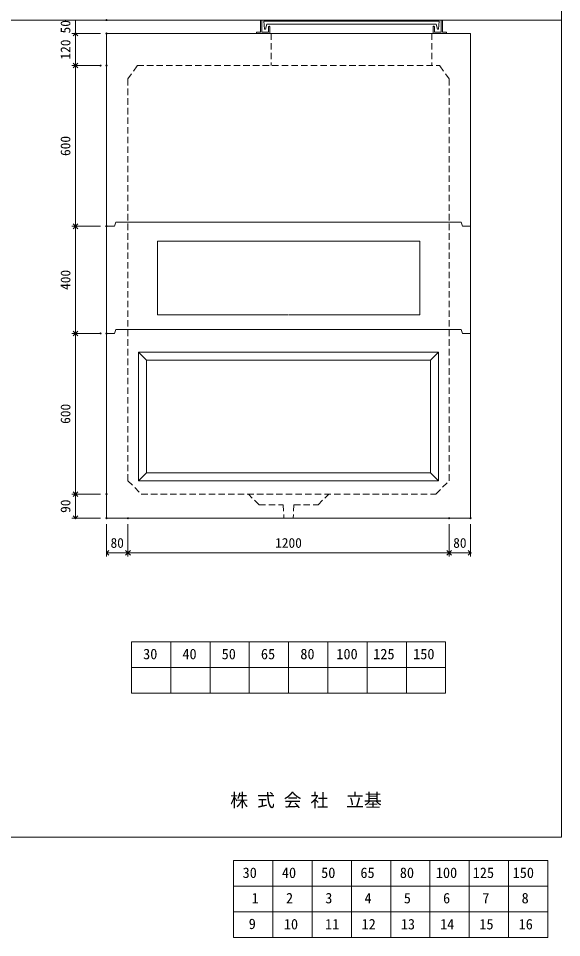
# Model space of a CAD drawing. Units: millimetres, scale not verified. Extents: x -6420 to 6420, y -3038 to 3038.
# Drawn here: x 4391 to 6420, y -3038 to 394 of the extents above; entities that cross this region are included whole.
import ezdxf
from ezdxf.enums import TextEntityAlignment as Align

# ---------------------------------------------------------------- set-up
doc = ezdxf.new("R2010")
doc.units = ezdxf.units.MM
doc.header["$LTSCALE"] = 20
doc.header["$PDMODE"] = 32
doc.header["$PDSIZE"] = 4
doc.linetypes.add('DASHED1', pattern=[1.8, 1.2, -0.6])
doc.linetypes.add('USER2', pattern=[50.8, 31.75, -6.35, 6.35, -6.35])
doc.layers.add('0-1_Defpoints', color=7, linetype='Continuous')
for name, color, linetype, lineweight in [('0-2_waku', 7, 'Continuous', 18), ('0-3_gaikei', 7, 'Continuous', 18), ('0-4_kakure', 7, 'DASHED1', 5), ('0-5_sunpou', 7, 'Continuous', 5), ('0-8_uchigawa', 6, 'Continuous', 18), ('0-A_futa', 3, 'Continuous', 18), ('0-B_GL', 4, 'Continuous', 18), ('0-D_文字１', 7, 'Continuous', 18), ('1-2_uchigawa2', 6, 'USER2', 18), ('1-4_文字２', 7, 'Continuous', 5)]:
    doc.layers.add(name, color=color, linetype=linetype, lineweight=lineweight)
doc.styles.add('ＭＳ ゴシック', font='')
doc.styles.get('ＭＳ ゴシック').set_extended_font_data('MS Gothic')

# ---------------------------------------------------------------- blocks, each defined once
blk = doc.blocks.new('_Open90')
at = {"layer": '0-5_sunpou'}
blk.add_line((0, 0), (-1, 0), dxfattribs=at)
blk.add_lwpolyline([(-0.5, 0.5), (0, 0), (-0.5, -0.5)], dxfattribs=at)
blk = doc.blocks.new('D68')
at = {"layer": '0-1_Defpoints'}
for p in [(7303.24, 1806.83), (7187.22, 1206.83), (7303.24, 1206.83)]:
    blk.add_point(p, dxfattribs=at)
at = {"layer": '0-5_sunpou'}
for p, q in [((7281.24, 1806.83), (7174.22, 1806.83)), ((7187.22, 1788.83), (7187.22, 1224.83)), ((7281.24, 1206.83), (7174.22, 1206.83))]:
    blk.add_line(p, q, dxfattribs=at)
at = {"layer": '0-5_sunpou', "xscale": 18, "yscale": 18}
for p, rotation in [((7187.22, 1806.83), 90), ((7187.22, 1206.83), 270)]:
    blk.add_blockref('_Open90', p, dxfattribs=dict(at, rotation=rotation))
at = {"layer": '0-5_sunpou', "style": 'ＭＳ ゴシック'}
blk.add_text('600', height=36.66, rotation=90, dxfattribs=at).set_placement((7179.22, 1469.33), align=Align.BOTTOM_LEFT)
blk = doc.blocks.new('D69')
at = {"layer": '0-1_Defpoints'}
for p in [(7303.24, 1206.83), (7187.22, 1116.83), (7303.24, 1116.83)]:
    blk.add_point(p, dxfattribs=at)
at = {"layer": '0-5_sunpou'}
for p, q in [((7281.24, 1206.83), (7174.22, 1206.83)), ((7187.22, 1188.83), (7187.22, 1134.83)), ((7281.24, 1116.83), (7174.22, 1116.83))]:
    blk.add_line(p, q, dxfattribs=at)
at = {"layer": '0-5_sunpou', "xscale": 18, "yscale": 18}
for p, rotation in [((7187.22, 1206.83), 90), ((7187.22, 1116.83), 270)]:
    blk.add_blockref('_Open90', p, dxfattribs=dict(at, rotation=rotation))
at = {"layer": '0-5_sunpou', "style": 'ＭＳ ゴシック'}
blk.add_text('90', height=36.66, rotation=90, dxfattribs=at).set_placement((7179.22, 1136.83), align=Align.BOTTOM_LEFT)
blk = doc.blocks.new('D70')
at = {"layer": '0-1_Defpoints'}
for p in [(7303.24, 1116.83), (7383.24, 1116.83), (7383.24, 987.51)]:
    blk.add_point(p, dxfattribs=at)
at = {"layer": '0-5_sunpou'}
for p, q in [((7303.24, 1094.83), (7303.24, 974.51)), ((7383.24, 1094.83), (7383.24, 974.51)), ((7321.24, 987.51), (7365.24, 987.51))]:
    blk.add_line(p, q, dxfattribs=at)
at = {"layer": '0-5_sunpou', "xscale": 18, "yscale": 18, "rotation": 180}
blk.add_blockref('_Open90', (7303.24, 987.51), dxfattribs=at)
at = {"layer": '0-5_sunpou', "xscale": 18, "yscale": 18}
blk.add_blockref('_Open90', (7383.24, 987.51), dxfattribs=at)
at = {"layer": '0-5_sunpou', "style": 'ＭＳ ゴシック'}
blk.add_text('80', height=36.66, dxfattribs=at).set_placement((7318.24, 995.51), align=Align.BOTTOM_LEFT)
blk = doc.blocks.new('D71')
at = {"layer": '0-1_Defpoints'}
for p in [(7383.24, 1116.83), (8583.24, 1116.83), (8583.24, 987.51)]:
    blk.add_point(p, dxfattribs=at)
at = {"layer": '0-5_sunpou'}
for p, q in [((7383.24, 1094.83), (7383.24, 974.51)), ((8583.24, 1094.83), (8583.24, 974.51)), ((7401.24, 987.51), (8565.24, 987.51))]:
    blk.add_line(p, q, dxfattribs=at)
at = {"layer": '0-5_sunpou', "xscale": 18, "yscale": 18, "rotation": 180}
blk.add_blockref('_Open90', (7383.24, 987.51), dxfattribs=at)
at = {"layer": '0-5_sunpou', "xscale": 18, "yscale": 18}
blk.add_blockref('_Open90', (8583.24, 987.51), dxfattribs=at)
at = {"layer": '0-5_sunpou', "style": 'ＭＳ ゴシック'}
blk.add_text('1200', height=36.66, dxfattribs=at).set_placement((7933.24, 995.51), align=Align.BOTTOM_LEFT)
blk = doc.blocks.new('D72')
at = {"layer": '0-1_Defpoints'}
for p in [(8583.24, 1116.83), (8663.24, 1116.83), (8663.24, 987.51)]:
    blk.add_point(p, dxfattribs=at)
at = {"layer": '0-5_sunpou'}
for p, q in [((8583.24, 1094.83), (8583.24, 974.51)), ((8663.24, 1094.83), (8663.24, 974.51)), ((8601.24, 987.51), (8645.24, 987.51))]:
    blk.add_line(p, q, dxfattribs=at)
at = {"layer": '0-5_sunpou', "xscale": 18, "yscale": 18, "rotation": 180}
blk.add_blockref('_Open90', (8583.24, 987.51), dxfattribs=at)
at = {"layer": '0-5_sunpou', "xscale": 18, "yscale": 18}
blk.add_blockref('_Open90', (8663.24, 987.51), dxfattribs=at)
at = {"layer": '0-5_sunpou', "style": 'ＭＳ ゴシック'}
blk.add_text('80', height=36.66, dxfattribs=at).set_placement((8598.24, 995.51), align=Align.BOTTOM_LEFT)
blk = doc.blocks.new('D73')
at = {"layer": '0-1_Defpoints'}
for p in [(7303.24, 2926.83), (7187.22, 2806.83), (7303.24, 2806.83)]:
    blk.add_point(p, dxfattribs=at)
at = {"layer": '0-5_sunpou'}
for p, q in [((7281.24, 2926.83), (7174.22, 2926.83)), ((7187.22, 2908.83), (7187.22, 2824.83)), ((7281.24, 2806.83), (7174.22, 2806.83))]:
    blk.add_line(p, q, dxfattribs=at)
at = {"layer": '0-5_sunpou', "xscale": 18, "yscale": 18}
for p, rotation in [((7187.22, 2926.83), 90), ((7187.22, 2806.83), 270)]:
    blk.add_blockref('_Open90', p, dxfattribs=dict(at, rotation=rotation))
at = {"layer": '0-5_sunpou', "style": 'ＭＳ ゴシック'}
blk.add_text('120', height=36.66, rotation=90, dxfattribs=at).set_placement((7179.22, 2829.33), align=Align.BOTTOM_LEFT)
blk = doc.blocks.new('D74')
at = {"layer": '0-1_Defpoints'}
for p in [(7281.24, 2806.83), (7187.22, 2206.83), (7303.24, 2206.83)]:
    blk.add_point(p, dxfattribs=at)
at = {"layer": '0-5_sunpou'}
for p, q in [((7259.24, 2806.83), (7174.22, 2806.83)), ((7187.22, 2788.83), (7187.22, 2224.83)), ((7281.24, 2206.83), (7174.22, 2206.83))]:
    blk.add_line(p, q, dxfattribs=at)
at = {"layer": '0-5_sunpou', "xscale": 18, "yscale": 18}
for p, rotation in [((7187.22, 2806.83), 90), ((7187.22, 2206.83), 270)]:
    blk.add_blockref('_Open90', p, dxfattribs=dict(at, rotation=rotation))
at = {"layer": '0-5_sunpou', "style": 'ＭＳ ゴシック'}
blk.add_text('600', height=36.66, rotation=90, dxfattribs=at).set_placement((7179.22, 2469.33), align=Align.BOTTOM_LEFT)
blk = doc.blocks.new('D75')
at = {"layer": '0-1_Defpoints'}
for p in [(7303.24, 2206.83), (7187.22, 1806.83), (7281.24, 1806.83)]:
    blk.add_point(p, dxfattribs=at)
at = {"layer": '0-5_sunpou'}
for p, q in [((7281.24, 2206.83), (7174.22, 2206.83)), ((7187.22, 2188.83), (7187.22, 1824.83)), ((7259.24, 1806.83), (7174.22, 1806.83))]:
    blk.add_line(p, q, dxfattribs=at)
at = {"layer": '0-5_sunpou', "xscale": 18, "yscale": 18}
for p, rotation in [((7187.22, 2206.83), 90), ((7187.22, 1806.83), 270)]:
    blk.add_blockref('_Open90', p, dxfattribs=dict(at, rotation=rotation))
at = {"layer": '0-5_sunpou', "style": 'ＭＳ ゴシック'}
blk.add_text('400', height=36.66, rotation=90, dxfattribs=at).set_placement((7179.22, 1969.33), align=Align.BOTTOM_LEFT)
blk = doc.blocks.new('D76')
at = {"layer": '0-1_Defpoints'}
for p in [(7303.24, 2976.83), (7187.22, 2926.83), (7303.24, 2926.83)]:
    blk.add_point(p, dxfattribs=at)
at = {"layer": '0-5_sunpou'}
for p, q in [((7281.24, 2976.83), (7174.22, 2976.83)), ((7187.22, 2976.83), (7187.22, 2926.83)), ((7281.24, 2926.83), (7174.22, 2926.83))]:
    blk.add_line(p, q, dxfattribs=at)
at = {"layer": '0-5_sunpou', "style": 'ＭＳ ゴシック'}
blk.add_text('50', height=36.66, rotation=90, dxfattribs=at).set_placement((7179.22, 2926.83), align=Align.BOTTOM_LEFT)

msp = doc.modelspace()

# ---------------------------------------------------------------- linework, layer by layer
at = {"layer": '0-2_waku'}
for p, q in [((6420.26, 3037.98), (6420.26, -2662.02)), ((4813.59, -1933.02), (4813.59, -2125.02)), ((4813.59, -1933.02), (4813.59, -2125.02)), ((4813.59, -1933.02), (4813.59, -2125.02)), ((4813.59, -1933.02), (4813.59, -2125.02)), ((4813.59, -1933.02), (5986.92, -1933.02)), ((4960.26, -1933.02), (4960.26, -2125.02)), ((5106.92, -1933.02), (5106.92, -2125.02)), ((5106.92, -1933.02), (5106.92, -2125.02)), ((5253.59, -1933.02), (5253.59, -2125.02)), ((5400.26, -1933.02), (5400.26, -2125.02)), ((5546.92, -1933.02), (5546.92, -2125.02)), ((5693.59, -1933.02), (5693.59, -2125.02)), ((5840.26, -1933.02), (5840.26, -2125.02)), ((5986.92, -1933.02), (5986.92, -2125.02)), ((4813.59, -2029.02), (5986.92, -2029.02)), ((4813.59, -2125.02), (5986.92, -2125.02)), ((-1739.74, -2662.02), (6420.26, -2662.02))]:
    msp.add_line(p, q, dxfattribs=at)
at = {"layer": '0-3_gaikei'}
for p, q in [((4720.26, 337.98), (6080.26, 337.98)), ((4720.26, 337.98), (4720.26, -1472.02)), ((4720.26, 337.98), (6080.26, 337.98)), ((6080.26, 337.98), (6080.26, -1472.02)), ((4750.26, -382.02), (4755.26, -367.02)), ((4755.26, -367.02), (6045.26, -367.02)), ((6050.26, -382.02), (6045.26, -367.02)), ((4750.26, -382.02), (4720.26, -382.02)), ((6080.26, -382.02), (6050.26, -382.02)), ((4750.26, -782.02), (4720.26, -782.02)), ((4750.26, -782.02), (4755.26, -767.02)), ((4755.26, -767.02), (6045.26, -767.02)), ((6050.26, -782.02), (6045.26, -767.02)), ((6080.26, -782.02), (6050.26, -782.02)), ((6080.26, -1472.02), (4720.26, -1472.02))]:
    msp.add_line(p, q, dxfattribs=at)
at = {"layer": '0-4_kakure'}
for p, q in [((5335.26, 337.98), (5335.26, 217.98)), ((5935.26, 337.98), (5935.26, 217.98)), ((4800.26, 167.98), (4835.26, 217.98)), ((4835.26, 217.98), (5965.26, 217.98)), ((6000.26, 167.98), (5965.26, 217.98)), ((4800.26, 167.98), (4800.26, -1332.02)), ((6000.26, 167.98), (6000.26, -1332.02)), ((4800.26, -1332.02), (4850.26, -1382.02)), ((5950.26, -1382.02), (6000.26, -1332.02)), ((4850.26, -1382.02), (5950.26, -1382.02)), ((5290.26, -1422.02), (5250.26, -1382.02)), ((5290.26, -1422.02), (5380.26, -1422.02)), ((5380.26, -1422.02), (5382.76, -1472.02)), ((5420.26, -1422.02), (5417.76, -1472.02))]:
    msp.add_line(p, q, dxfattribs=at)
msp.add_lwpolyline([(5420.26, -1422.02), (5510.26, -1422.02), (5550.26, -1382.02)], dxfattribs=at)
at = {"layer": '0-8_uchigawa'}
for p, q in [((4840.26, -852.02), (5960.26, -852.02)), ((4840.26, -852.02), (4840.26, -1332.02)), ((4840.26, -852.02), (4870.26, -882.02)), ((5960.26, -852.02), (5930.26, -882.02)), ((5960.26, -1332.02), (5960.26, -852.02)), ((4870.26, -882.02), (5930.26, -882.02)), ((4870.26, -882.02), (4870.26, -1302.02)), ((5930.26, -1302.02), (5930.26, -882.02)), ((4840.26, -1332.02), (4870.26, -1302.02)), ((4870.26, -1302.02), (5930.26, -1302.02)), ((5960.26, -1332.02), (5930.26, -1302.02)), ((4840.26, -1332.02), (5960.26, -1332.02))]:
    msp.add_line(p, q, dxfattribs=at)
at = {"layer": '0-A_futa'}
for p, q in [((5295.26, 385.98), (5295.26, 342.98)), ((5297.26, 387.98), (5300.26, 387.98)), ((5300.26, 387.98), (5300.26, 342.98)), ((5308.07, 383.48), (5962.4, 383.48)), ((5308.07, 383.48), (5310.56, 353.48)), ((5962.4, 383.48), (5960.15, 353.48)), ((5970.26, 387.98), (5973.26, 387.98)), ((5975.26, 385.98), (5975.26, 342.98)), ((5310.56, 353.48), (5314.27, 353.48)), ((5318.59, 372.48), (5314.27, 353.48)), ((5318.59, 372.48), (5951.93, 372.48)), ((5325.26, 362.98), (5325.26, 342.98)), ((5327.26, 364.98), (5328.26, 364.98)), ((5330.26, 362.98), (5330.26, 337.98)), ((5940.26, 362.98), (5940.26, 337.98)), ((5943.26, 364.98), (5942.26, 364.98)), ((5945.26, 362.98), (5945.26, 342.98)), ((5951.93, 372.48), (5956.24, 353.48)), ((5960.15, 353.48), (5956.24, 353.48)), ((5280.26, 340.98), (5280.26, 339.98)), ((5282.26, 342.98), (5295.26, 342.98)), ((5335.26, 337.98), (5282.26, 337.98)), ((5300.26, 342.98), (5325.26, 342.98)), ((5940.26, 337.98), (5988.26, 337.98)), ((5988.26, 342.98), (5975.26, 342.98)), ((5990.26, 340.98), (5990.26, 339.98))]:
    msp.add_line(p, q, dxfattribs=at)
msp.add_lwpolyline([(5970.26, 387.98), (5970.26, 342.98), (5945.26, 342.98)], dxfattribs=at)
for centre, start, end in [((5297.26, 385.98), 90, 180), ((5973.26, 385.98), 0, 90), ((5327.26, 362.98), 90, 180), ((5328.26, 362.98), 0, 90), ((5942.26, 362.98), 90, 180), ((5943.26, 362.98), 0, 90), ((5282.26, 340.98), 90, 180), ((5282.26, 339.98), 180, 270), ((5988.26, 340.98), 0, 90), ((5988.26, 339.98), 270, 0)]:
    msp.add_arc(centre, 2, start, end, dxfattribs=at)
at = {"layer": '0-B_GL'}
msp.add_line((-1739.74, 387.98), (6420.26, 387.98), dxfattribs=at)
at = {"layer": '1-2_uchigawa2'}
for p, q in [((4910.26, -437.02), (5400.26, -437.02)), ((4910.26, -437.02), (4910.26, -712.02)), ((5890.26, -437.02), (5400.26, -437.02)), ((5890.26, -437.02), (5890.26, -712.02)), ((4910.26, -712.02), (5399.01, -712.02)), ((5890.26, -712.02), (5401.5, -712.02))]:
    msp.add_line(p, q, dxfattribs=at)
at = {"layer": '1-4_文字２'}
for p, q in [((5195.08, -2749.65), (5195.08, -2941.65)), ((5195.08, -2749.65), (5195.08, -2941.65)), ((5195.08, -2749.65), (5195.08, -2941.65)), ((5195.08, -2749.65), (5195.08, -2941.65)), ((5195.08, -2749.65), (6368.42, -2749.65)), ((5195.08, -2749.65), (5195.08, -2941.65)), ((5195.08, -2749.65), (5195.08, -2941.65)), ((5195.08, -2749.65), (5195.08, -2941.65)), ((5195.08, -2749.65), (5195.08, -2941.65)), ((5195.08, -2749.65), (6368.42, -2749.65)), ((5341.75, -2749.65), (5341.75, -2941.65)), ((5341.75, -2749.65), (5341.75, -2941.65)), ((5488.42, -2749.65), (5488.42, -2941.65)), ((5488.42, -2749.65), (5488.42, -2941.65)), ((5488.42, -2749.65), (5488.42, -2941.65)), ((5488.42, -2749.65), (5488.42, -2941.65)), ((5635.08, -2749.65), (5635.08, -2941.65)), ((5635.08, -2749.65), (5635.08, -2941.65)), ((5781.75, -2749.65), (5781.75, -2941.65)), ((5781.75, -2749.65), (5781.75, -2941.65)), ((5928.42, -2749.65), (5928.42, -2941.65)), ((5928.42, -2749.65), (5928.42, -2941.65)), ((6075.08, -2749.65), (6075.08, -2941.65)), ((6075.08, -2749.65), (6075.08, -2941.65)), ((6221.75, -2749.65), (6221.75, -2941.65)), ((6221.75, -2749.65), (6221.75, -2941.65)), ((6368.42, -2749.65), (6368.42, -2941.65)), ((6368.42, -2749.65), (6368.42, -2941.65)), ((5195.08, -2845.65), (6368.42, -2845.65)), ((5195.08, -2845.65), (6368.42, -2845.65)), ((5195.08, -2941.65), (6368.42, -2941.65)), ((5195.08, -2941.65), (6368.42, -2941.65)), ((5195.08, -2941.65), (5195.08, -3037.65)), ((5195.08, -2941.65), (5195.08, -3037.65)), ((5195.08, -2941.65), (5195.08, -3037.65)), ((5195.08, -2941.65), (5195.08, -3037.65)), ((5195.08, -2941.65), (6368.42, -2941.65)), ((5195.08, -2941.65), (5195.08, -3037.65)), ((5195.08, -2941.65), (5195.08, -3037.65)), ((5195.08, -2941.65), (5195.08, -3037.65)), ((5195.08, -2941.65), (5195.08, -3037.65)), ((5195.08, -2941.65), (6368.42, -2941.65)), ((5341.75, -2941.65), (5341.75, -3037.65)), ((5341.75, -2941.65), (5341.75, -3037.65)), ((5488.42, -2941.65), (5488.42, -3037.65)), ((5488.42, -2941.65), (5488.42, -3037.65)), ((5488.42, -2941.65), (5488.42, -3037.65)), ((5488.42, -2941.65), (5488.42, -3037.65)), ((5635.08, -2941.65), (5635.08, -3037.65)), ((5635.08, -2941.65), (5635.08, -3037.65)), ((5781.75, -2941.65), (5781.75, -3037.65)), ((5781.75, -2941.65), (5781.75, -3037.65)), ((5928.42, -2941.65), (5928.42, -3037.65)), ((5928.42, -2941.65), (5928.42, -3037.65)), ((6075.08, -2941.65), (6075.08, -3037.65)), ((6075.08, -2941.65), (6075.08, -3037.65)), ((6221.75, -2941.65), (6221.75, -3037.65)), ((6221.75, -2941.65), (6221.75, -3037.65)), ((6368.42, -2941.65), (6368.42, -3037.65)), ((6368.42, -2941.65), (6368.42, -3037.65)), ((5195.08, -3037.65), (6368.42, -3037.65)), ((5195.08, -3037.65), (6368.42, -3037.65))]:
    msp.add_line(p, q, dxfattribs=at)

# ---------------------------------------------------------------- block references
at = {"layer": '0-5_sunpou'}
for name in ['D76', 'D73', 'D74', 'D75', 'D68', 'D69', 'D70', 'D71', 'D72']:
    msp.add_blockref(name, (-2582.98, -2588.85), dxfattribs=at)

# ---------------------------------------------------------------- texts
at = {"layer": '0-D_文字１', "style": 'ＭＳ ゴシック'}
for s, height, p in [('30', 39.1, (4856.99, -2010.11)), ('40', 39.1, (5003.66, -2010.11)), ('50', 39.1, (5150.32, -2010.11)), ('65', 39.1, (5296.99, -2010.11)), ('80', 39.1, (5444.2, -2010.11)), ('100', 39.1, (5578.7, -2010.11)), ('125', 39.1, (5716.55, -2010.11)), ('150', 39.1, (5865.57, -2010.11)), (' 株 式 会 社\u3000立基', 48.88, (5148.97, -2563.83))]:
    msp.add_text(s, height=height, dxfattribs=at).set_placement(p, align=Align.BOTTOM_LEFT)
at = {"layer": '1-4_文字２', "style": 'ＭＳ ゴシック'}
for s, p in [('30', (5228.62, -2826.74)), ('30', (5228.62, -2826.74)), ('40', (5375.29, -2826.74)), ('40', (5375.29, -2826.74)), ('50', (5521.95, -2826.74)), ('50', (5521.95, -2826.74)), ('65', (5668.62, -2826.74)), ('65', (5668.62, -2826.74)), ('80', (5815.83, -2826.74)), ('80', (5815.83, -2826.74)), ('100', (5950.33, -2826.74)), ('100', (5950.33, -2826.74)), ('125', (6088.18, -2826.74)), ('125', (6088.18, -2826.74)), ('150', (6237.2, -2826.74)), ('150', (6237.2, -2826.74)), ('1', (5262.15, -2921.46)), ('2', (5390.73, -2921.46)), ('3', (5537.4, -2921.46)), ('4', (5684.07, -2921.46)), ('5', (5830.73, -2921.46)), ('6', (5977.4, -2921.46)), ('7', (6124.07, -2921.46)), ('8', (6270.73, -2921.46)), ('9', (5251.39, -3017.46)), ('10', (5382.62, -3018.74)), ('11', (5536.61, -3018.74)), ('12', (5672.89, -3018.74)), ('13', (5819.56, -3018.74)), ('14', (5966.22, -3018.74)), ('15', (6112.89, -3018.74)), ('16', (6259.56, -3018.74))]:
    msp.add_text(s, height=39.1, dxfattribs=at).set_placement(p, align=Align.BOTTOM_LEFT)

doc.saveas('drawing.dxf')
